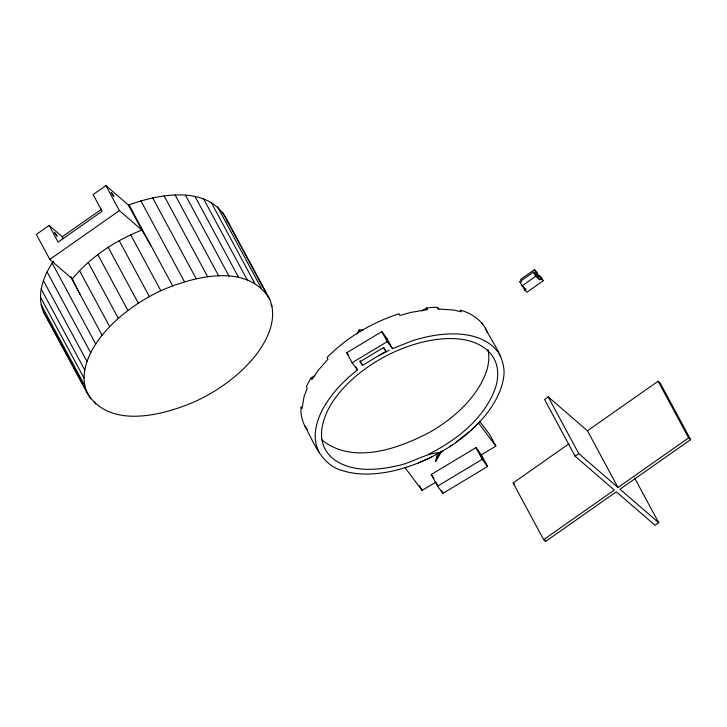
<?xml version="1.0" encoding="UTF-8"?>
<svg xmlns="http://www.w3.org/2000/svg" width="727" height="727" viewBox="0 0 727 727"><rect width="100%" height="100%" fill="white"/><g stroke="black" fill="none" stroke-linecap="round" stroke-linejoin="round"><path stroke-width="1.09" d="M80.288 294.762L72.336 278.895L49.818 259.43L36.35 234.421L49.145 225.443L58.124 242.118L102.098 211.257L93.12 194.582L105.915 185.603L128.434 205.069L129.006 204.823C159.131 194.073 207.168 184.613 226.251 218.509L269.826 299.433C277.941 319.471 267.054 341.036 254.65 356.693C238.901 375.886 218.254 390.599 195.917 401.195C163.575 415.271 109.241 429.984 86.904 392.489L43.329 311.556C36.286 294.544 43.529 275.588 53.407 261.311M86.904 392.489C78.798 372.451 89.675 350.887 102.08 335.229C117.829 316.027 138.484 301.323 160.812 290.718C193.155 276.651 247.498 261.929 269.826 299.433M421.878 310.856L426.622 307.984L432.892 307.357L437.39 307.339L438.281 309.011L454.139 310.075L461.236 311.801L460.336 310.138C470.796 312.992 480.72 319.407 485.945 329.149C493.224 344.625 506.81 359.601 503.566 377.967C501.548 390.726 495.232 402.295 487.581 412.536A102.58 57.215 -28.3 0 1 441.425 451.776L435.609 461.454L437.381 453.875L442.961 450.758M486.572 370.825C482.601 383.084 475.176 393.87 466.607 403.358A95.619 53.335 -28.3 0 1 430.32 431.92C398.969 448.623 353.022 465.235 321.861 439.88M435.609 461.454L439.926 452.548C424.232 453.53 411.128 463.581 395.67 466.116C385.483 468.406 375.068 469.651 364.627 469.26C349.469 468.47 332.575 463.108 324.969 448.895A95.691 53.371 -28.3 0 1 321.925 428.23L323.679 420.424L326.777 412.363A95.973 53.534 -28.3 0 1 343.635 387.891A95.8 53.434 -28.3 0 1 390.572 353.695C407.565 345.57 425.895 339.9 444.76 338.7A95.928 53.507 -28.3 0 1 472.032 341.699C481.156 344.707 489.662 350.405 494.26 359.038A95.8 53.434 -28.3 0 1 495.56 387.509C484.673 418.398 456.947 439.862 428.666 454.239M356.984 333.866L359.02 330.013L363.327 329.749M314.846 375.623L310.974 377.958L306.494 386.282L307.148 388.582L304.068 396.588L302.014 408.519L301.114 406.856C300.46 413.218 301.741 419.688 304.558 425.422C313.955 442.57 321.379 465.289 342.744 470.687A102.525 57.179 -28.3 0 0 394.679 470.56C409.555 466.861 423.995 461.363 437.381 453.875M150.789 245.29L141.901 230.077C115.329 240.546 90.648 256.795 72.336 278.895L71.273 276.914M389.245 350.187L377.822 356.166L362.573 365.39L359.883 361.792L383.293 347.733L385.992 351.323L379.012 355.512M471.205 430.084L478.475 422.932L495.869 446.087L481.329 454.829L475.94 447.641L431.238 474.495L437.527 486.163L442.925 493.342L487.608 466.498L481.329 454.829M347.324 378.367L357.439 369.861L355.93 367.053M469.733 431.338L456.22 442.061M49.145 225.443L62.249 236.766L101.644 209.122M49.818 259.43L119.382 210.612L141.901 230.077L128.434 205.069M539.116 276.451L536.553 271.689L534.336 269.772L520.714 279.322L521.741 281.231M524.821 290.237L526.103 289.328L522.077 285.847L519.832 281.676L533.445 272.125L537.925 276.442L539.207 275.542L541.424 277.46L543.223 280.795L527.039 292.154L524.821 290.237L523.022 286.901M522.077 285.847L535.69 276.296L539.716 279.777L541.006 278.877L543.223 280.795M543.642 539.661L545.659 541.397L616.314 491.815L655.027 525.276L658.707 522.686L619.995 489.235L690.65 439.644L688.633 437.908L617.977 487.49L587.452 430.793L548.24 396.906L544.559 399.486L575.084 456.183L614.297 490.071L543.642 539.661L513.117 482.964L568.896 443.815M587.452 430.793L658.108 381.212L660.125 382.947L690.65 439.644M575.084 456.183L578.765 453.603L617.977 487.49M449.504 446.669L452.276 444.924M357.439 369.861L352.104 362.746L346.715 352.74L381.829 331.639L387.091 338.646L392.471 348.642L412.754 340.654A102.452 57.142 -28.3 0 1 447.259 334.038A102.516 57.179 -28.3 0 1 476.485 337.246C486.263 340.472 495.378 346.57 500.312 355.83M352.104 362.746L387.218 341.654L392.471 348.642M406.42 467.243L404.994 467.634L422.096 490.407L435.664 482.255M437.527 486.163L482.219 459.31L487.608 466.498M440.253 452.376L441.425 451.776M428.866 458.283L432.038 456.71M418.298 462.972L427.867 458.719M386.337 338.973L387.091 338.646M519.832 281.676L520.841 282.549M513.117 482.964L514.462 484.127M437.39 307.339L438.772 309.129M479.547 421.06L489.58 434.41L495.869 446.087M431.238 474.495L433.937 478.084M346.715 352.74L348.696 355.376M304.558 425.422L307.294 429.548M437.436 484.782L436.818 483.791M43.329 311.556L72.264 364.718M436.536 483.291L436.082 482.446M658.108 381.212L688.633 437.908M539.207 275.542L541.006 278.877M534.336 269.772L539.716 279.777M533.445 272.125L535.69 276.296M634.598 477.93L658.707 522.686M548.24 396.906L578.765 453.603M481.756 322.552L482.646 324.206M426.622 307.984L427.521 309.657L411.082 312.365L399.868 315.473L398.969 313.8L398.378 313.964C371.751 322.815 346.724 337.319 327.123 357.52L328.013 359.183L318.172 370.379L311.874 379.621L310.974 377.958M544.587 539.407L545.659 541.397M475.94 447.641L482.219 459.31M381.829 331.639L387.218 341.654M383.938 347.515L385.992 351.323M359.02 330.013L359.92 331.676M441.353 490.425L442.925 493.342M360.01 360.619L362.573 365.39M419.47 485.545L422.096 490.407M222.607 212.302L266.182 293.235M270.953 304.377L272.034 306.376M217.573 206.931L261.147 287.865M211.239 202.479L254.813 283.403M203.696 199.016L247.271 279.94M195.072 196.59L238.647 277.514M185.494 195.236L229.069 276.16M175.107 194.99L218.682 275.915M164.093 195.845L207.668 276.769M152.615 197.799L196.19 278.723M140.856 200.806L184.431 281.731M172.581 285.747L129.006 204.823L129.088 206.277M105.915 185.603L119.382 210.612M130.715 234.812L160.812 290.718M119.228 240.655L149.326 296.561M108.196 247.28L138.303 303.186M97.8 254.568L127.907 310.484M88.194 262.429L118.301 318.344M62.249 236.766L63.304 238.729M79.543 270.717L109.65 326.632M70.728 276.996L102.08 335.229M52.135 263.065L95.71 343.989M47.082 271.862L90.657 352.786M43.393 280.549L86.967 361.483M41.157 288.992L84.732 369.916M40.394 297.061L83.969 377.985M94.501 402.058L95.582 404.058M41.13 304.622L84.705 385.546M73.336 366.717L82.478 383.702M83.56 385.701L90.548 398.687M318.926 452.103L316.354 445.333A102.825 57.351 -28.3 0 1 325.587 404.176M485.945 329.149L487.381 332.939M226.251 218.509L227.515 222.471M325.714 404.176A102.861 57.369 -28.3 0 1 347.442 378.422M487.935 349.623A95.71 53.38 -28.3 0 1 486.672 370.806M111.286 192.61L113.885 196.354L111.286 192.61M480.62 455.12L482.928 459.028L480.62 455.12M54.534 232.449L57.097 236.202L54.534 232.449"/></g></svg>
